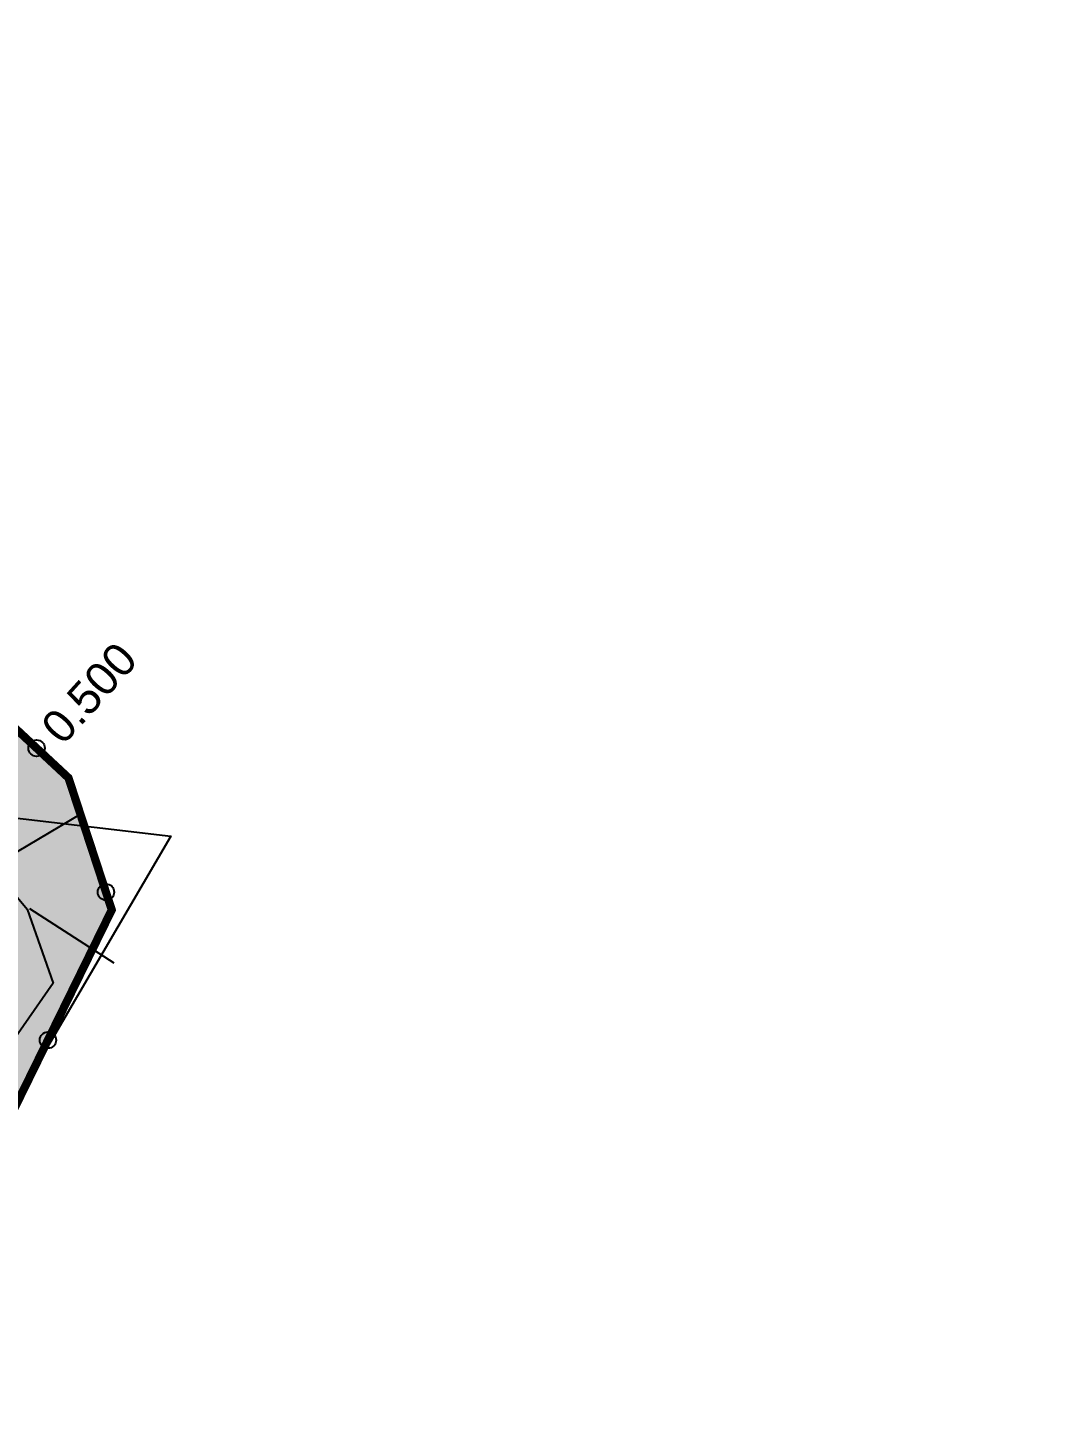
# Model space of a CAD drawing. Header units: inches. Extents: x 775404 to 782774, y 1566046 to 1574394.
# Drawn here: x 779604 to 780225, y 1572352 to 1573200 of the extents above; entities that cross this region are included whole.
import ezdxf
from ezdxf.enums import TextEntityAlignment as Align

# ---------------------------------------------------------------- set-up
doc = ezdxf.new("R2010")
doc.units = ezdxf.units.IN
doc.header["$MEASUREMENT"] = 0
doc.header["$PDMODE"] = 32
doc.header["$PDSIZE"] = 10
for name, color, linetype in [('CSMark', 72, 'Continuous'), ('PLOT', 7, 'Continuous'), ('STREAM FLOW', 5, 'Continuous'), ('tank', 4, 'Continuous')]:
    doc.layers.add(name, color=color, linetype=linetype)
doc.styles.get("Standard").update_dxf_attribs({"font": 'arial.ttf'})
doc.dimstyles.get("Standard").update_dxf_attribs({"dimtxt": 0.18, "dimasz": 15, "dimexe": 0.18, "dimexo": 0.0625, "dimgap": 0.09, "dimtad": 0, "dimtih": 1, "dimtoh": 1, "dimdec": 4, "dimzin": 0, "dimdsep": 46, "dimtxsty": 'Standard', "dimcen": 0.09, "dimadec": 0, "dimazin": 0, "dimtfac": 1, "dimtdec": 4, "dimtofl": 0, "dimtmove": 0, "dimatfit": 3, "dimfxl": 1, "dimtolj": 1, "dimtzin": 0, "dimarcsym": 0})

msp = doc.modelspace()

# ---------------------------------------------------------------- hatches: boundary and pattern name
at = {"layer": 'tank'}
h = msp.add_hatch(dxfattribs=at)
h.set_pattern_fill('DASH', color=256, scale=120, angle=3.54054, style=0)
h.set_pattern_definition([(3.5405362, (9849.894, 587.076), (14.04504994, 15.89769078), [15, -15])])
h.paths.add_polyline_path([(779594.41, 1572536.89), (779655.58, 1572661.58), (779629.16, 1572742.16), (779473.34, 1572887.36), (779491.59, 1573118.4), (779419.67, 1573180.98), (779240.1, 1573191.3), (779152.29, 1573089.82), (779020.19, 1573024.37), (778851.66, 1573049.59), (778722.84, 1573146.75), (778645.8, 1573148.44), (778545.45, 1572981.57), (778440.33, 1572958.14), (778367.35, 1572830.64), (778284.88, 1572760.71), (778168.31, 1572733.72), (778018.6, 1572716.93), (777922.71, 1572749.38), (777843.51, 1572796.91), (777837.22, 1572877.87), (777840.31, 1572969.06), (777804.39, 1573019.32), (777741.89, 1573007.26), (777666.34, 1572926.27), (777607.79, 1572919.68), (777515.48, 1572918.52), (777475.58, 1572884.46), (777458.77, 1572836), (777495.06, 1572785.6), (777534.46, 1572752.92), (777511.86, 1572697.39), (777427.62, 1572672.79), (777472.54, 1572629.12), (777353.88, 1572484.59), (777352.4, 1572483.01), (777366.53, 1572440.82), (777425.94, 1572419.51), (777439.3, 1572384.35), (777432.8, 1572326.34), (777417.42, 1572259.22), (777401.26, 1572229.2), (777346.18, 1572203.51), (777341.88, 1572164.45), (777378.19, 1572138.2), (777417.45, 1572094.8), (777466.94, 1572068.12), (777508.45, 1572057.05), (777507.7, 1572018.24), (777550.95, 1571971.75), (777546.95, 1571939.22), (777481.27, 1571898.66), (777436.97, 1571902.44), (777408, 1571888.95), (777379.36, 1571870.07), (777329.45, 1571836.05), (777268.53, 1571817.56), (777210.13, 1571766.72), (777244.19, 1571683.27), (777321.74, 1571656.91), (777371.57, 1571619.27), (777401.8, 1571553.88), (777394, 1571492.13), (777375.67, 1571441.91), (777333.63, 1571402.05), (777309.24, 1571352.45), (777329.46, 1571300.13), (777329.2, 1571228.96), (777366.43, 1571195.83), (777414.93, 1571205.47), (777418.3, 1571278.65), (777488.85, 1571329.42), (777624.64, 1571341.06), (777691, 1571344.52), (777725.29, 1571323.76), (777738.34, 1571277.61), (777720.58, 1571215.77), (777691.92, 1571164.24), (777688.57, 1571124.22), (777721.05, 1571076.41), (777766.91, 1571016.81), (777813.78, 1570955.91), (777875.05, 1570903.55), (777924.14, 1570865.3), (777988.91, 1570812.43), (777995.23, 1570806.56), (778067.69, 1570740.55), (778171.79, 1570615.06), (778321.83, 1570624.68), (778372.2, 1570629.69), (778403.35, 1570647.21), (778456.07, 1570716.59), (778673.13, 1570991.55), (778809.45, 1571316.04), (779200.91, 1571911.58), (779469, 1572321)])
h.paths.add_polyline_path([(778043.17, 1572147.17), (778599.04, 1572159.57), (778603.34, 1571966.5), (778047.48, 1571954.11)], flags=24)

# ---------------------------------------------------------------- linework, layer by layer
at = {"color": 5, "const_width": 5}
msp.add_lwpolyline([(778367.35, 1572830.64), (778440.33, 1572958.14), (778545.45, 1572981.57), (778645.8, 1573148.44), (778722.84, 1573146.75), (778851.66, 1573049.59), (779020.19, 1573024.37), (779152.29, 1573089.82), (779240.1, 1573191.3), (779419.67, 1573180.98), (779491.59, 1573118.4), (779473.34, 1572887.36), (779629.16, 1572742.16), (779655.58, 1572661.58), (779594.41, 1572536.89), (779469, 1572321)], dxfattribs=at)
at = {"color": 3}
for p in [(779609.67, 1572760.32), (779652.01, 1572672.45), (779616.57, 1572582.07)]:
    msp.add_point(p, dxfattribs=at)
at = {"layer": 'PLOT'}
for points in [[(778893.16, 1573308.59), (778879.56, 1573194.55), (778923.91, 1573084.75), (779015.8, 1573076.84), (779073.57, 1573138.85), (779198.88, 1573241.06), (779270.5, 1573200.11), (779309.27, 1573134.15), (779330.31, 1573088.29), (779399.76, 1572959.12), (779553.66, 1572722.39), (779603.87, 1572661.94), (779619.8, 1572616.89), (779510.91, 1572460.46), (779440.79, 1572422.47), (779334.65, 1572272.82), (779371.97, 1572272.86), (779584.73, 1572232.87), (779744.83, 1572232.49), (779879.59, 1572222.55), (779939.11, 1572229.7), (780292.1, 1572219.01)], [(779554.47, 1572722.68), (779691.6, 1572706.56), (779593.14, 1572538.01), (779530.21, 1572492.91), (779453.85, 1572428.47)]]:
    msp.add_lwpolyline(points, dxfattribs=at)

# ---------------------------------------------------------------- texts
at = {"layer": 'CSMark', "color": 1}
msp.add_text('0.500', height=20, rotation=47.939, dxfattribs=at).set_placement((779618.3, 1572768.15), align=Align.MIDDLE_LEFT)

# ---------------------------------------------------------------- leaders
at = {"layer": 'STREAM FLOW'}
for points in [[(779583.5, 1572688.67), (779637.09, 1572720.53)], [(779605.39, 1572662.36), (779656.85, 1572629.27)]]:
    msp.add_leader(points, dimstyle='Standard', override={"dimgap": 0.09, "dimtad": 0}, dxfattribs=at)

doc.saveas('drawing.dxf')
